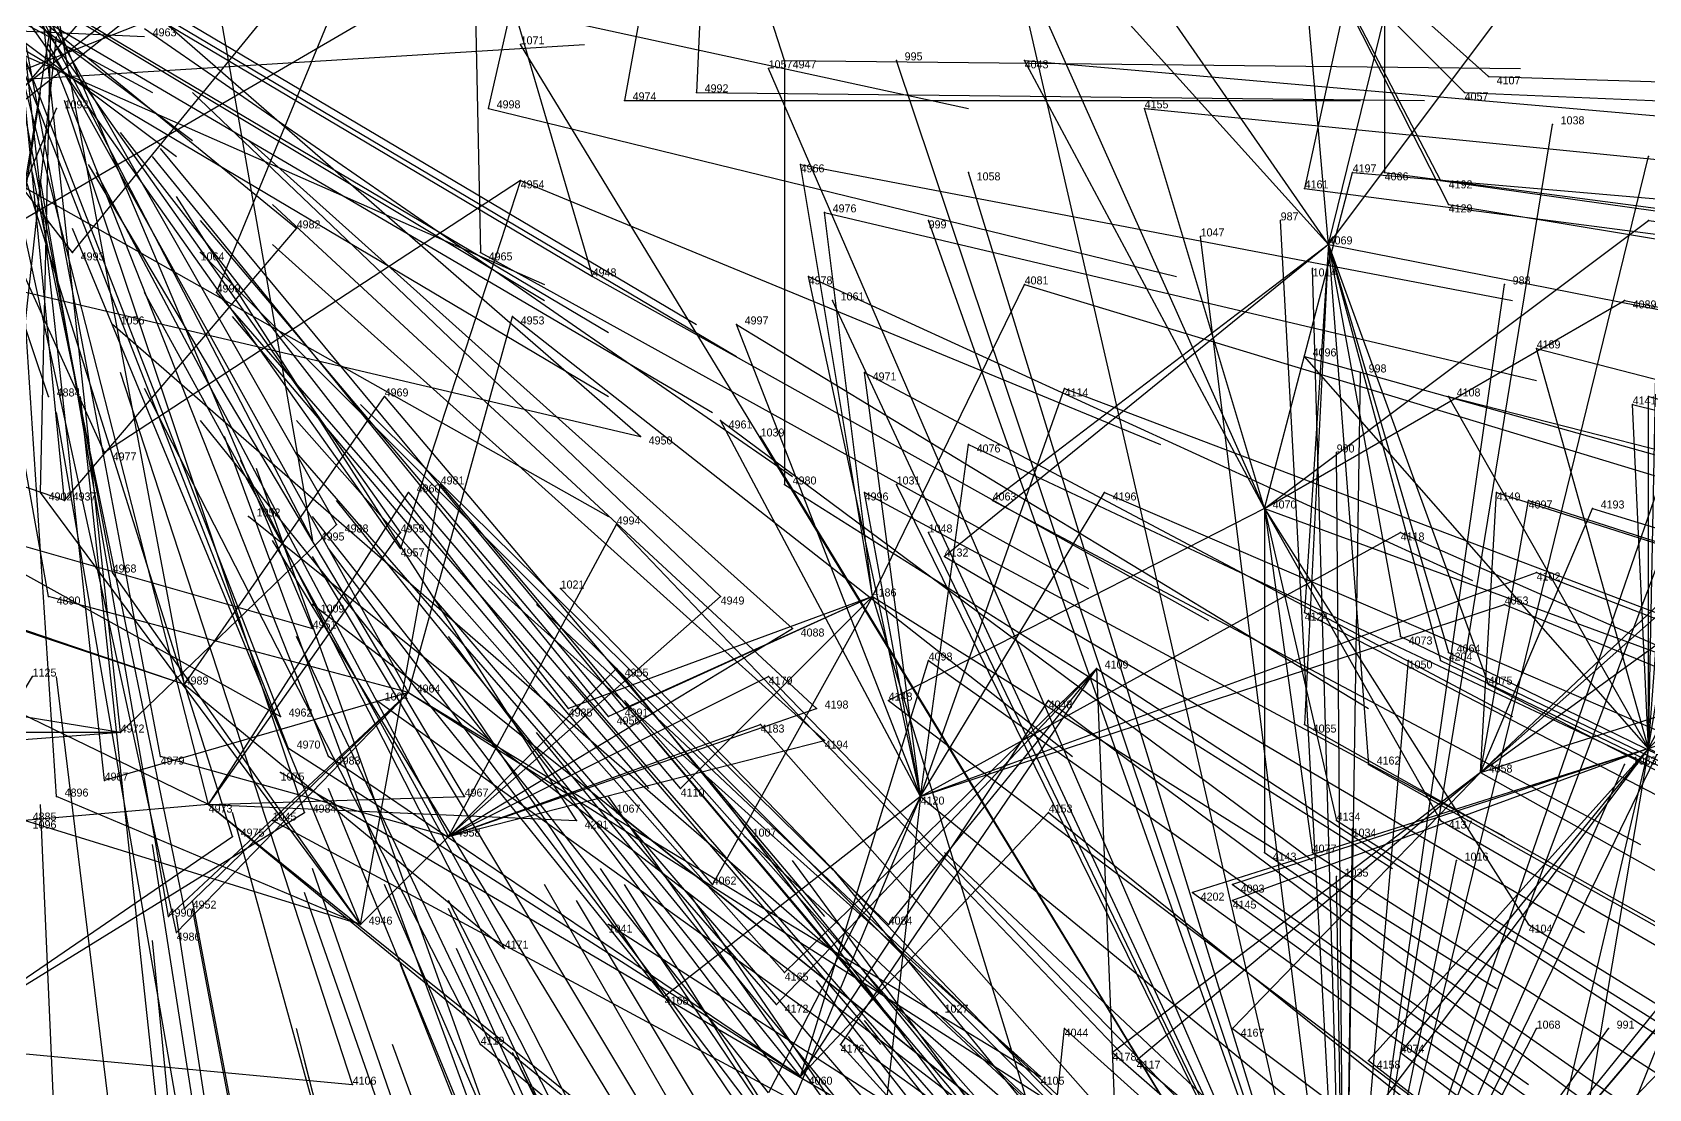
# Model space of a CAD drawing. Extents: x -0.5 to 0.59, y -0.5 to 0.58.
# Drawn here: x 0.001 to 0.203, y -0.1345 to -0.0025 of the extents above; entities that cross this region are included whole.
import ezdxf

# ---------------------------------------------------------------- set-up
doc = ezdxf.new("R2010")
doc.units = 0
for name, color, linetype in [('Facilities', 3, 'CONTINUOUS'), ('Facilities_lines', 3, 'CONTINUOUS'), ('Normals', 1, 'CONTINUOUS'), ('Source_points', 5, 'CONTINUOUS'), ('Text', 3, 'CONTINUOUS')]:
    doc.layers.add(name, color=color, linetype=linetype)

msp = doc.modelspace()

# ---------------------------------------------------------------- linework, layer by layer
at = {"layer": 'Facilities', "color": 3}
for p in [(0.095, -0.006, -0.238), (0.058, -0.012, -0.149), (0.062, -0.021, -0.163), (0.006, -0.03, -0.077), (0.163, -0.029, -0.413), (0.024, -0.035, -0.105), (0.003, -0.048, -0.119), (0.005, -0.061, -0.152), (0.155, -0.062, -0.418), (0.106, -0.073, -0.321), (0.134, -0.082, -0.393), (0.02, -0.084, -0.215), (0.048, -0.085, -0.244), (0.012, -0.09, -0.226), (0.203, -0.092, -0.556), (0.182, -0.095, -0.514), (0.023, -0.099, -0.255), (0.112, -0.098, -0.371), (0.053, -0.103, -0.289), (0.042, -0.114, -0.303), (0.097, -0.133, -0.412)]:
    msp.add_point(p, dxfattribs=at)
at = {"layer": 'Facilities_lines', "color": 3}
for p, q in [((0.087, 0.056, -0.258), (0.075, -0.011, -0.191)), ((0.087, 0.056, -0.258), (0.084, -0.01, -0.212)), ((0.095, -0.006, -0.238), (0.076, 0.052, -0.23)), ((0.058, -0.012, -0.149), (0.07, 0.041, -0.202)), ((0.137, 0.033, -0.351), (0.18, -0.01, -0.45)), ((0.137, 0.033, -0.351), (0.183, -0.008, -0.459)), ((0.153, 0.025, -0.388), (0.178, -0.024, -0.448)), ((0.153, 0.025, -0.388), (0.177, -0.021, -0.446)), ((0.163, -0.029, -0.413), (0.116, 0.023, -0.296)), ((0.17, 0.024, -0.428), (0.16, -0.022, -0.403)), ((0.163, -0.029, -0.413), (0.176, 0.024, -0.443)), ((0.17, 0.024, -0.428), (0.17, -0.02, -0.428)), ((0.006, -0.03, -0.077), (0.046, 0.019, -0.125)), ((0.163, -0.029, -0.413), (0.129, 0.02, -0.326)), ((0.056, 0.018, -0.146), (0.071, -0.033, -0.194)), ((0.056, 0.018, -0.146), (0.057, -0.03, -0.161)), ((0.024, -0.035, -0.105), (0.045, 0.016, -0.12)), ((0.163, -0.029, -0.413), (0.159, 0.016, -0.4)), ((0.163, -0.029, -0.413), (0.193, 0.011, -0.483)), ((0.023, 0.008, -0.061), (0.036, -0.066, -0.188)), ((0.155, -0.062, -0.418), (0.126, 0.003, -0.316)), ((0.165, -0.173, -1.25), (0.125, 0.001, -1.25)), ((0.165, -0.173, -1.25), (0.224, -0.002, -1.25)), ((0.165, -0.173, -1.25), (0.062, -0.004, -1.25)), ((0.095, -0.006, -0.238), (0.095, -0.059, -0.28)), ((0.165, -0.173, -1.25), (0.109, -0.006, -1.25)), ((0.155, -0.062, -0.418), (0.125, -0.006, -0.312)), ((0.165, -0.173, -1.25), (0.093, -0.007, -1.25)), ((-0.087, -0.229, -1.25), (0.004, -0.012, -1.25)), ((0.155, -0.062, -0.418), (0.14, -0.012, -0.35)), ((0.165, -0.173, -1.25), (0.191, -0.014, -1.25)), ((0.165, -0.173, -1.25), (0.203, -0.018, -1.25)), ((0.106, -0.073, -0.321), (0.097, -0.019, -0.246)), ((0.165, -0.173, -1.25), (0.118, -0.02, -1.25)), ((0.155, -0.062, -0.418), (0.166, -0.02, -0.417)), ((0.062, -0.021, -0.163), (0.01, -0.055, -0.141)), ((0.062, -0.021, -0.163), (0.047, -0.067, -0.205)), ((0.106, -0.073, -0.321), (0.1, -0.025, -0.258)), ((0.165, -0.173, -1.25), (0.113, -0.026, -1.25)), ((0.155, -0.062, -0.418), (0.203, -0.026, -0.512)), ((0.165, -0.173, -1.25), (0.157, -0.026, -1.25)), ((0.005, -0.061, -0.152), (0.034, -0.027, -0.108)), ((0.165, -0.173, -1.25), (0.147, -0.028, -1.25)), ((0.165, -0.173, -1.25), (0.022, -0.03, -1.25)), ((0.163, -0.029, -0.413), (0.115, -0.068, -0.333)), ((0.163, -0.029, -0.413), (0.121, -0.061, -0.338)), ((0.163, -0.029, -0.413), (0.16, -0.089, -0.458)), ((0.163, -0.029, -0.413), (0.16, -0.075, -0.441)), ((0.163, -0.029, -0.413), (0.178, -0.08, -0.488)), ((0.163, -0.029, -0.413), (0.172, -0.078, -0.473)), ((0.163, -0.029, -0.413), (0.183, -0.084, -0.502)), ((0.163, -0.029, -0.413), (0.168, -0.094, -0.481)), ((0.163, -0.029, -0.413), (0.177, -0.081, -0.487)), ((0.165, -0.173, -1.25), (0.235, -0.029, -1.25)), ((0.165, -0.173, -1.25), (0.161, -0.032, -1.25)), ((-0.004, -0.034, -0.085), (0.077, -0.053, -0.235)), ((0.112, -0.098, -0.371), (0.098, -0.033, -0.258)), ((0.106, -0.073, -0.321), (0.125, -0.034, -0.323)), ((0.165, -0.173, -1.25), (0.185, -0.034, -1.25)), ((0.165, -0.173, -1.25), (0.101, -0.036, -1.25)), ((0.155, -0.062, -0.418), (0.2, -0.036, -0.509)), ((0.048, -0.085, -0.244), (0.061, -0.038, -0.181)), ((0.165, -0.173, -1.25), (0.011, -0.039, -1.25)), ((0.112, -0.098, -0.371), (0.089, -0.039, -0.244)), ((0.203, -0.092, -0.556), (0.189, -0.042, -0.483)), ((0.203, -0.092, -0.556), (0.204, -0.041, -0.519)), ((0.203, -0.092, -0.556), (0.16, -0.043, -0.415)), ((0.203, -0.092, -0.556), (0.211, -0.043, -0.538)), ((0.112, -0.098, -0.371), (0.105, -0.045, -0.286)), ((0.165, -0.173, -1.25), (0.167, -0.045, -1.25)), ((0.005, -0.061, -0.152), (-0.033, -0.048, -0.147)), ((0.02, -0.084, -0.215), (0.045, -0.048, -0.164)), ((0.112, -0.098, -0.371), (0.13, -0.047, -0.346)), ((0.203, -0.092, -0.556), (0.178, -0.048, -0.461)), ((0.203, -0.092, -0.556), (0.203, -0.048, -0.522)), ((0.203, -0.092, -0.556), (0.201, -0.049, -0.516)), ((0.112, -0.098, -0.371), (0.087, -0.051, -0.253)), ((0.203, -0.092, -0.556), (0.206, -0.052, -0.531)), ((0.165, -0.173, -1.25), (0.092, -0.053, -1.25)), ((0.112, -0.098, -0.371), (0.118, -0.054, -0.326)), ((0.203, -0.092, -0.556), (0.241, -0.053, -0.616)), ((0.165, -0.173, -1.25), (0.164, -0.055, -1.25)), ((0.165, -0.173, -1.25), (0.209, -0.056, -1.25)), ((0.203, -0.092, -0.556), (0.222, -0.055, -0.572)), ((0.042, -0.114, -0.303), (0.002, -0.06, -0.151)), ((0.023, -0.099, -0.255), (0.048, -0.06, -0.192)), ((0.042, -0.114, -0.303), (0.052, -0.059, -0.195)), ((0.112, -0.098, -0.371), (0.105, -0.06, -0.302)), ((0.165, -0.173, -1.25), (0.109, -0.059, -1.25)), ((0.112, -0.098, -0.371), (0.135, -0.06, -0.37)), ((0.182, -0.095, -0.514), (0.219, -0.06, -0.568)), ((0.182, -0.095, -0.514), (0.184, -0.06, -0.483)), ((0.155, -0.062, -0.418), (0.108, -0.086, -0.344)), ((0.155, -0.062, -0.418), (0.161, -0.105, -0.48)), ((0.155, -0.062, -0.418), (0.188, -0.114, -0.549)), ((0.155, -0.062, -0.418), (0.164, -0.101, -0.481)), ((0.155, -0.062, -0.418), (0.177, -0.101, -0.511)), ((0.155, -0.062, -0.418), (0.155, -0.105, -0.47)), ((0.182, -0.095, -0.514), (0.188, -0.061, -0.493)), ((0.182, -0.095, -0.514), (0.196, -0.062, -0.514)), ((-0.013, -0.063, -0.161), (0.036, -0.077, -0.212)), ((-0.013, -0.063, -0.161), (0.032, -0.088, -0.234)), ((0.012, -0.09, -0.226), (0.039, -0.064, -0.188)), ((0.165, -0.173, -1.25), (0.028, -0.063, -1.25)), ((0.053, -0.103, -0.289), (0.074, -0.064, -0.244)), ((0.182, -0.095, -0.514), (0.226, -0.063, -0.587)), ((0.023, -0.099, -0.255), (0.047, -0.065, -0.199)), ((0.112, -0.098, -0.371), (0.172, -0.065, -0.459)), ((0.165, -0.173, -1.25), (0.113, -0.065, -1.25)), ((0.165, -0.173, -1.25), (0.252, -0.065, -1.25)), ((0.203, -0.092, -0.556), (0.271, -0.068, -0.7)), ((0.02, -0.084, -0.215), (-0.024, -0.069, -0.182)), ((0.042, -0.114, -0.303), (0.011, -0.07, -0.176)), ((0.112, -0.098, -0.371), (0.189, -0.07, -0.503)), ((0.182, -0.095, -0.514), (0.261, -0.07, -0.675)), ((0.02, -0.084, -0.215), (-0.019, -0.071, -0.183)), ((0.165, -0.173, -1.25), (0.067, -0.072, -1.25)), ((0.182, -0.095, -0.514), (0.209, -0.071, -0.552)), ((0.048, -0.085, -0.244), (0.003, -0.073, -0.183)), ((0.165, -0.173, -1.25), (0.036, -0.074, -1.25)), ((0.053, -0.103, -0.289), (0.087, -0.073, -0.284)), ((0.106, -0.073, -0.321), (0.068, -0.087, -0.277)), ((0.106, -0.073, -0.321), (0.073, -0.088, -0.287)), ((0.106, -0.073, -0.321), (0.075, -0.087, -0.287)), ((0.106, -0.073, -0.321), (0.082, -0.097, -0.317)), ((0.106, -0.073, -0.321), (0.086, -0.109, -0.346)), ((0.106, -0.073, -0.321), (0.128, -0.145, -0.484)), ((0.112, -0.098, -0.371), (0.185, -0.074, -0.497)), ((0.053, -0.103, -0.289), (0.096, -0.077, -0.308)), ((0.012, -0.09, -0.226), (-0.037, -0.082, -0.225)), ((0.042, -0.114, -0.303), (0.074, -0.082, -0.278)), ((0.134, -0.082, -0.393), (0.094, -0.124, -0.39)), ((0.134, -0.082, -0.393), (0.095, -0.12, -0.383)), ((0.097, -0.133, -0.412), (0.113, -0.081, -0.347)), ((0.134, -0.082, -0.393), (0.102, -0.129, -0.411)), ((0.134, -0.082, -0.393), (0.108, -0.114, -0.392)), ((0.134, -0.082, -0.393), (0.137, -0.156, -0.518)), ((0.165, -0.173, -1.25), (0.173, -0.081, -1.25)), ((-0.087, -0.229, -1.25), (0.001, -0.083, -1.25)), ((0.023, -0.099, -0.255), (-0.01, -0.083, -0.209)), ((0.02, -0.084, -0.215), (0.06, -0.117, -0.328)), ((0.053, -0.103, -0.289), (0.093, -0.083, -0.312)), ((0.048, -0.085, -0.244), (0.01, -0.096, -0.24)), ((0.048, -0.085, -0.244), (0.018, -0.113, -0.285)), ((0.048, -0.085, -0.244), (0.019, -0.115, -0.292)), ((0.048, -0.085, -0.244), (0.02, -0.112, -0.284)), ((0.165, -0.173, -1.25), (0.044, -0.086, -1.25)), ((0.048, -0.085, -0.244), (0.128, -0.136, -0.466)), ((0.048, -0.085, -0.244), (0.127, -0.133, -0.46)), ((0.097, -0.133, -0.412), (0.128, -0.086, -0.385)), ((0.053, -0.103, -0.289), (0.099, -0.087, -0.329)), ((0.165, -0.173, -1.25), (0.237, -0.088, -1.25)), ((0.012, -0.09, -0.226), (-0.032, -0.09, -0.238)), ((0.012, -0.09, -0.226), (-0.028, -0.093, -0.244)), ((0.053, -0.103, -0.289), (0.092, -0.089, -0.32)), ((0.097, -0.133, -0.412), (0.033, -0.092, -0.244)), ((0.053, -0.103, -0.289), (0.1, -0.091, -0.338)), ((0.203, -0.092, -0.556), (0.146, -0.11, -0.458)), ((0.203, -0.092, -0.556), (0.151, -0.109, -0.467)), ((0.203, -0.092, -0.556), (0.151, -0.111, -0.469)), ((0.203, -0.092, -0.556), (0.168, -0.131, -0.533)), ((0.203, -0.092, -0.556), (0.169, -0.137, -0.543)), ((0.203, -0.092, -0.556), (0.172, -0.13, -0.538)), ((0.203, -0.092, -0.556), (0.19, -0.147, -0.602)), ((0.203, -0.092, -0.556), (0.192, -0.157, -0.62)), ((0.053, -0.103, -0.289), (0.017, -0.093, -0.237)), ((0.097, -0.133, -0.412), (0.038, -0.093, -0.253)), ((0.165, -0.173, -1.25), (0.2, -0.094, -1.25)), ((0.165, -0.173, -1.25), (0.032, -0.095, -1.25)), ((0.182, -0.095, -0.514), (0.136, -0.13, -0.471)), ((0.182, -0.095, -0.514), (0.139, -0.131, -0.478)), ((0.182, -0.095, -0.514), (0.151, -0.127, -0.494)), ((0.165, -0.173, -1.25), (0.231, -0.095, -1.25)), ((0.023, -0.099, -0.255), (-0.012, -0.102, -0.257)), ((0.042, -0.114, -0.303), (0.004, -0.098, -0.245)), ((0.023, -0.099, -0.255), (0.055, -0.098, -0.28)), ((0.023, -0.099, -0.255), (0.084, -0.148, -0.426)), ((0.023, -0.099, -0.255), (0.069, -0.101, -0.306)), ((0.023, -0.099, -0.255), (0.079, -0.145, -0.414)), ((0.112, -0.098, -0.371), (0.08, -0.123, -0.367)), ((0.112, -0.098, -0.371), (0.093, -0.135, -0.41)), ((0.112, -0.098, -0.371), (0.094, -0.141, -0.424)), ((0.112, -0.098, -0.371), (0.105, -0.16, -0.479)), ((-0.012, -0.129, -0.324), (0.035, -0.1, -0.264)), ((0.042, -0.114, -0.303), (0, -0.101, -0.252)), ((0.165, -0.173, -1.25), (0.031, -0.101, -1.25)), ((0.165, -0.173, -1.25), (0.074, -0.1, -1.25)), ((0.097, -0.133, -0.412), (0.128, -0.1, -0.405)), ((-0.012, -0.129, -0.324), (0.026, -0.103, -0.266)), ((0.165, -0.173, -1.25), (0.09, -0.103, -1.25)), ((0.165, -0.173, -1.25), (0.166, -0.102, -1.25)), ((0.165, -0.173, -1.25), (0.179, -0.106, -1.25)), ((0.165, -0.173, -1.25), (0.164, -0.108, -1.25)), ((0.165, -0.173, -1.25), (0.226, -0.11, -1.25)), ((0.184, -0.179, -0.642), (0.211, -0.112, -0.597)), ((0.165, -0.173, -1.25), (0.073, -0.114, -1.25)), ((0.165, -0.173, -1.25), (0.114, -0.125, -1.25)), ((0.124, -0.184, -0.555), (0.13, -0.127, -0.454)), ((0.165, -0.173, -1.25), (0.198, -0.127, -1.25)), ((0.165, -0.173, -1.25), (0.189, -0.127, -1.25)), ((-0.012, -0.129, -0.324), (0.041, -0.134, -0.349)), ((0.124, -0.184, -0.555), (0.057, -0.129, -0.352))]:
    msp.add_line(p, q, dxfattribs=at)
at = {"layer": 'Normals', "color": 1}
for p, q in [((0.006, -0.03, -0.077), (-0.05, 0.042, -0.118)), ((-0.051, 0.038, -0.16), (0.021, -0.016, -0.204)), ((-0.053, 0.036, -0.161), (0.019, -0.018, -0.204)), ((-0.062, 0.032, -0.174), (0.016, -0.01, -0.22)), ((0.002, -0.06, -0.151), (0.004, 0.031, -0.192)), ((0.003, -0.048, -0.119), (-0.023, 0.029, -0.178)), ((0.005, -0.061, -0.152), (-0.004, 0.03, -0.193)), ((0.034, -0.027, -0.108), (-0.031, 0.026, -0.163)), ((0.01, -0.055, -0.141), (-0.025, 0.022, -0.193)), ((-0.033, -0.048, -0.147), (0.025, 0.02, -0.191)), ((0.011, -0.07, -0.176), (-0.006, 0.019, -0.219)), ((-0.015, 0.018, -0.059), (0.071, -0.033, -0.072)), ((-0.038, -0.039, -0.136), (0.032, 0.016, -0.18)), ((-0.037, -0.04, -0.136), (0.033, 0.015, -0.181)), ((-0.03, -0.019, -0.089), (0.056, 0.015, -0.127)), ((-0.02, 0.015, -0.063), (0.065, -0.036, -0.076)), ((0.003, -0.073, -0.183), (-0.013, 0.016, -0.224)), ((-0.009, -0.031, -0.08), (0.07, 0.015, -0.121)), ((0.039, -0.064, -0.188), (-0.006, 0.015, -0.229)), ((0.036, -0.066, -0.188), (-0.006, 0.015, -0.23)), ((-0.013, 0.011, -0.043), (0.073, -0.04, -0.045)), ((-0.002, 0.012, -0.03), (0.084, -0.039, -0.032)), ((-0.01, -0.083, -0.209), (0.005, 0.009, -0.245)), ((0.047, -0.065, -0.199), (-0.006, 0.01, -0.24)), ((0.047, -0.067, -0.205), (-0.006, 0.008, -0.246)), ((0.036, -0.077, -0.212), (0, 0.008, -0.252)), ((0.003, 0.008, -0.022), (0.089, -0.043, -0.024)), ((0.077, -0.053, -0.235), (0.008, 0.007, -0.275)), ((-0.026, 0.006, -0.067), (0.065, -0.034, -0.074)), ((0.02, -0.084, -0.215), (0.003, 0.006, -0.255)), ((0.035, 0.006, -0.088), (0.118, -0.012, -0.035)), ((-0.013, 0.003, -0.034), (0.073, -0.048, -0.036)), ((-0.075, 0.001, -0.188), (0.015, -0.003, -0.232)), ((-0.001, 0.001, -0.002), (0.086, -0.05, -0.004)), ((0.012, -0.09, -0.226), (0.002, 0.002, -0.265)), ((0.015, -0.002, -0.038), (0.096, -0.058, -0.018)), ((-0.027, -0.01, -0.072), (0.07, -0.004, -0.095)), ((-0.006, -0.094, -0.236), (0.004, -0.003, -0.276)), ((0.032, -0.088, -0.234), (-0.001, -0.003, -0.274)), ((0.017, -0.093, -0.237), (0, -0.003, -0.276)), ((0.01, -0.096, -0.24), (0, -0.004, -0.279)), ((0.048, -0.085, -0.244), (0.003, -0.004, -0.282)), ((0.062, -0.004, -1.25), (0.062, -0.004, -1.15)), ((0.004, -0.098, -0.245), (-0.002, -0.006, -0.283)), ((0.033, -0.092, -0.244), (-0.001, -0.005, -0.281)), ((0.095, -0.006, -0.238), (0.187, -0.007, -0.198)), ((0.109, -0.006, -1.25), (0.109, -0.006, -1.15)), ((0.125, -0.006, -0.312), (0.216, -0.014, -0.271)), ((0.038, -0.093, -0.253), (0.004, -0.007, -0.29)), ((0.093, -0.007, -1.25), (0.093, -0.007, -1.15)), ((0.183, -0.008, -0.459), (0.276, -0.011, -0.422)), ((-0.012, -0.102, -0.257), (0.002, -0.01, -0.294)), ((0.023, -0.099, -0.255), (0, -0.009, -0.292)), ((0.087, -0.073, -0.284), (0.021, -0.01, -0.326)), ((0.084, -0.01, -0.212), (0.175, -0.011, -0.17)), ((0.18, -0.01, -0.45), (0.273, -0.014, -0.414)), ((0.004, -0.012, -1.25), (0.004, -0.012, -1.15)), ((0.035, -0.1, -0.264), (0.005, -0.011, -0.3)), ((0.058, -0.012, -0.149), (0.144, -0.033, -0.101)), ((0.075, -0.011, -0.191), (0.167, -0.011, -0.151)), ((0.14, -0.012, -0.35), (0.23, -0.021, -0.309)), ((-0.014, -0.014, -0.05), (0.073, -0.063, -0.044)), ((0.026, -0.103, -0.266), (-0.002, -0.014, -0.302)), ((0.191, -0.014, -1.25), (0.191, -0.014, -1.15)), ((0.068, -0.087, -0.277), (0.012, -0.015, -0.318)), ((0.096, -0.077, -0.308), (0.028, -0.016, -0.349)), ((0.073, -0.088, -0.287), (0.016, -0.018, -0.33)), ((0.075, -0.087, -0.287), (0.017, -0.017, -0.33)), ((0.203, -0.018, -1.25), (0.203, -0.018, -1.15)), ((0.02, -0.112, -0.284), (0.001, -0.02, -0.318)), ((0.055, -0.098, -0.28), (0.008, -0.019, -0.32)), ((0.053, -0.103, -0.289), (0.009, -0.02, -0.325)), ((0.097, -0.019, -0.246), (0.186, -0.036, -0.205)), ((0.118, -0.02, -1.25), (0.118, -0.02, -1.15)), ((0.166, -0.02, -0.417), (0.258, -0.028, -0.379)), ((0.17, -0.02, -0.428), (0.261, -0.032, -0.389)), ((0.018, -0.113, -0.285), (0.002, -0.021, -0.321)), ((0.062, -0.021, -0.163), (0.142, -0.054, -0.114)), ((0.16, -0.022, -0.403), (0.252, -0.034, -0.365)), ((0.177, -0.021, -0.446), (0.269, -0.034, -0.408)), ((0.019, -0.115, -0.292), (-0.001, -0.023, -0.324)), ((0.069, -0.101, -0.306), (0.019, -0.023, -0.343)), ((0.099, -0.087, -0.329), (0.031, -0.024, -0.367)), ((0.178, -0.024, -0.448), (0.268, -0.039, -0.409)), ((0.082, -0.097, -0.317), (0.022, -0.026, -0.355)), ((0.1, -0.025, -0.258), (0.189, -0.046, -0.217)), ((0.113, -0.026, -1.25), (0.113, -0.026, -1.15)), ((0.157, -0.026, -1.25), (0.157, -0.026, -1.15)), ((0.203, -0.026, -0.512), (0.295, -0.038, -0.474)), ((0.042, -0.114, -0.303), (0.006, -0.027, -0.337)), ((0.147, -0.028, -1.25), (0.147, -0.028, -1.15)), ((0.022, -0.03, -1.25), (0.022, -0.03, -1.15)), ((0.1, -0.091, -0.338), (0.031, -0.029, -0.375)), ((0.057, -0.03, -0.161), (0.133, -0.072, -0.112)), ((0.163, -0.029, -0.413), (0.254, -0.047, -0.376)), ((0.161, -0.032, -1.25), (0.161, -0.032, -1.15)), ((0.071, -0.033, -0.194), (0.148, -0.076, -0.148)), ((0.098, -0.033, -0.258), (0.181, -0.071, -0.217)), ((0.125, -0.034, -0.323), (0.214, -0.061, -0.287)), ((0.185, -0.034, -1.25), (0.185, -0.034, -1.15)), ((0.06, -0.117, -0.328), (0.015, -0.035, -0.365)), ((0.024, -0.035, -0.105), (0.078, -0.097, -0.049)), ((0.101, -0.036, -1.25), (0.101, -0.036, -1.15)), ((0.2, -0.036, -0.509), (0.291, -0.054, -0.471)), ((0.086, -0.109, -0.346), (0.026, -0.038, -0.384)), ((0.061, -0.038, -0.181), (0.131, -0.093, -0.135)), ((0.011, -0.039, -1.25), (0.011, -0.039, -1.15)), ((0.089, -0.039, -0.244), (0.168, -0.087, -0.206)), ((0.189, -0.042, -0.483), (0.278, -0.065, -0.445)), ((0.16, -0.043, -0.415), (0.249, -0.068, -0.376)), ((0.041, -0.134, -0.349), (0.012, -0.045, -0.387)), ((0.105, -0.045, -0.286), (0.186, -0.088, -0.246)), ((0.167, -0.045, -1.25), (0.167, -0.045, -1.15)), ((0.017, -0.141, -0.354), (0.007, -0.048, -0.39)), ((0.057, -0.129, -0.352), (0.015, -0.047, -0.391)), ((0.045, -0.048, -0.164), (0.1, -0.113, -0.111)), ((0.13, -0.047, -0.346), (0.217, -0.08, -0.308)), ((0.178, -0.048, -0.461), (0.268, -0.071, -0.423)), ((0.203, -0.048, -0.522), (0.292, -0.072, -0.484)), ((0.02, -0.142, -0.358), (0.004, -0.05, -0.394)), ((0.108, -0.114, -0.392), (0.042, -0.049, -0.43)), ((0.201, -0.049, -0.516), (0.29, -0.071, -0.478)), ((0.08, -0.123, -0.367), (0.022, -0.051, -0.406)), ((0.095, -0.12, -0.383), (0.034, -0.051, -0.422)), ((0.087, -0.051, -0.253), (0.161, -0.106, -0.213)), ((0.057, -0.14, -0.378), (0.025, -0.053, -0.416)), ((0.092, -0.053, -1.25), (0.092, -0.053, -1.15)), ((0.118, -0.054, -0.326), (0.203, -0.094, -0.289)), ((0.069, -0.138, -0.385), (0.027, -0.056, -0.425)), ((0.094, -0.124, -0.39), (0.034, -0.055, -0.429)), ((0.164, -0.055, -1.25), (0.164, -0.055, -1.15)), ((0.06, -0.144, -0.39), (0.029, -0.057, -0.429)), ((0.048, -0.06, -0.192), (0.107, -0.129, -0.149)), ((0.052, -0.059, -0.195), (0.11, -0.128, -0.153)), ((0.095, -0.059, -0.28), (0.171, -0.107, -0.236)), ((0.105, -0.06, -0.302), (0.185, -0.103, -0.261)), ((0.109, -0.059, -1.25), (0.109, -0.059, -1.15)), ((0.135, -0.06, -0.37), (0.221, -0.097, -0.334)), ((0.184, -0.06, -0.483), (0.272, -0.088, -0.445)), ((0.097, -0.133, -0.412), (0.039, -0.061, -0.45)), ((0.121, -0.061, -0.338), (0.202, -0.104, -0.3)), ((0.155, -0.062, -0.418), (0.242, -0.094, -0.379)), ((0.188, -0.061, -0.493), (0.275, -0.089, -0.455)), ((0.196, -0.062, -0.514), (0.284, -0.089, -0.475)), ((0.028, -0.063, -1.25), (0.028, -0.063, -1.15)), ((0.093, -0.135, -0.41), (0.036, -0.063, -0.449)), ((0.074, -0.064, -0.244), (0.137, -0.13, -0.203)), ((0.079, -0.145, -0.414), (0.031, -0.066, -0.451)), ((0.113, -0.065, -1.25), (0.113, -0.065, -1.15)), ((0.172, -0.065, -0.459), (0.256, -0.102, -0.419)), ((0.084, -0.148, -0.426), (0.036, -0.068, -0.462)), ((0.094, -0.141, -0.424), (0.038, -0.067, -0.461)), ((0.115, -0.068, -0.333), (0.195, -0.115, -0.295)), ((0.189, -0.07, -0.503), (0.274, -0.103, -0.463)), ((0.127, -0.133, -0.46), (0.058, -0.071, -0.497)), ((0.067, -0.072, -1.25), (0.067, -0.072, -1.15)), ((0.036, -0.074, -1.25), (0.036, -0.074, -1.15)), ((0.112, -0.144, -0.456), (0.051, -0.073, -0.492)), ((0.132, -0.138, -0.476), (0.064, -0.074, -0.513)), ((0.106, -0.073, -0.321), (0.184, -0.122, -0.284)), ((0.185, -0.074, -0.497), (0.27, -0.109, -0.458)), ((0.16, -0.075, -0.441), (0.241, -0.117, -0.4)), ((0.074, -0.162, -0.446), (0.034, -0.078, -0.482)), ((0.109, -0.152, -0.469), (0.053, -0.078, -0.505)), ((0.172, -0.078, -0.473), (0.255, -0.118, -0.434)), ((0.178, -0.08, -0.488), (0.26, -0.12, -0.448)), ((0.074, -0.082, -0.278), (0.132, -0.153, -0.236)), ((0.113, -0.081, -0.347), (0.188, -0.134, -0.309)), ((0.134, -0.082, -0.393), (0.212, -0.133, -0.357)), ((0.173, -0.081, -1.25), (0.173, -0.081, -1.15)), ((0.177, -0.081, -0.487), (0.26, -0.121, -0.447)), ((0.001, -0.083, -1.25), (0.001, -0.083, -1.15)), ((0.015, -0.173, -0.435), (0.004, -0.083, -0.475)), ((0.105, -0.16, -0.479), (0.053, -0.083, -0.516)), ((0.129, -0.153, -0.5), (0.068, -0.083, -0.537)), ((0.093, -0.083, -0.312), (0.157, -0.149, -0.272)), ((0.183, -0.084, -0.502), (0.265, -0.126, -0.464)), ((0.044, -0.086, -1.25), (0.044, -0.086, -1.15)), ((0.137, -0.156, -0.518), (0.075, -0.086, -0.555)), ((0.108, -0.086, -0.344), (0.182, -0.142, -0.307)), ((0.128, -0.086, -0.385), (0.203, -0.142, -0.35)), ((0.123, -0.162, -0.508), (0.064, -0.09, -0.545)), ((0.092, -0.089, -0.32), (0.153, -0.158, -0.281)), ((0.16, -0.089, -0.458), (0.24, -0.134, -0.418)), ((0.139, -0.162, -0.533), (0.079, -0.091, -0.571)), ((0.203, -0.092, -0.556), (0.287, -0.132, -0.519)), ((0.168, -0.094, -0.481), (0.248, -0.139, -0.443)), ((0.2, -0.094, -1.25), (0.2, -0.094, -1.15)), ((0.032, -0.095, -1.25), (0.032, -0.095, -1.15)), ((0.182, -0.095, -0.514), (0.264, -0.141, -0.479)), ((0.006, -0.191, -0.479), (0.002, -0.099, -0.517)), ((0.073, -0.182, -0.491), (0.038, -0.097, -0.53)), ((0.127, -0.174, -0.538), (0.073, -0.098, -0.575)), ((0.144, -0.173, -0.563), (0.088, -0.099, -0.6)), ((0.112, -0.098, -0.371), (0.184, -0.157, -0.337)), ((0.05, -0.187, -0.484), (0.026, -0.1, -0.527)), ((0.031, -0.101, -1.25), (0.031, -0.101, -1.15)), ((0.074, -0.1, -1.25), (0.074, -0.1, -1.15)), ((0.128, -0.1, -0.405), (0.199, -0.157, -0.366)), ((0.164, -0.101, -0.481), (0.242, -0.15, -0.443)), ((0.177, -0.101, -0.511), (0.258, -0.148, -0.475)), ((0.09, -0.103, -1.25), (0.09, -0.103, -1.15)), ((0.166, -0.102, -1.25), (0.166, -0.102, -1.15)), ((0.03, -0.194, -0.49), (0.016, -0.104, -0.531)), ((0.182, -0.168, -0.62), (0.115, -0.105, -0.659)), ((0.155, -0.105, -0.47), (0.231, -0.158, -0.431)), ((0.161, -0.105, -0.48), (0.239, -0.155, -0.443)), ((0.066, -0.194, -0.511), (0.036, -0.107, -0.552)), ((0.124, -0.184, -0.555), (0.072, -0.107, -0.592)), ((0.151, -0.181, -0.59), (0.096, -0.106, -0.627)), ((0.16, -0.179, -0.6), (0.101, -0.107, -0.637)), ((0.179, -0.106, -1.25), (0.179, -0.106, -1.15)), ((0.081, -0.192, -0.522), (0.045, -0.109, -0.563)), ((0.111, -0.189, -0.547), (0.065, -0.109, -0.586)), ((0.125, -0.188, -0.563), (0.075, -0.109, -0.6)), ((0.151, -0.109, -0.467), (0.226, -0.163, -0.428)), ((0.164, -0.108, -1.25), (0.164, -0.108, -1.15)), ((0.038, -0.201, -0.51), (0.021, -0.111, -0.551)), ((0.065, -0.196, -0.518), (0.035, -0.11, -0.558)), ((0.095, -0.193, -0.538), (0.053, -0.111, -0.578)), ((0.117, -0.191, -0.559), (0.069, -0.111, -0.597)), ((0.135, -0.186, -0.576), (0.083, -0.11, -0.613)), ((0.146, -0.11, -0.458), (0.221, -0.164, -0.419)), ((0.151, -0.111, -0.469), (0.226, -0.165, -0.431)), ((0.033, -0.204, -0.516), (0.019, -0.113, -0.556)), ((0.038, -0.202, -0.513), (0.021, -0.112, -0.553)), ((0.092, -0.195, -0.539), (0.053, -0.112, -0.579)), ((0.073, -0.114, -1.25), (0.073, -0.114, -1.15)), ((0.188, -0.114, -0.549), (0.267, -0.163, -0.513)), ((0.025, -0.208, -0.523), (0.016, -0.116, -0.561)), ((0.092, -0.201, -0.552), (0.054, -0.117, -0.591)), ((0.081, -0.205, -0.55), (0.047, -0.119, -0.589)), ((0.156, -0.194, -0.623), (0.099, -0.121, -0.66)), ((0.114, -0.125, -1.25), (0.114, -0.125, -1.15)), ((0.057, -0.217, -0.561), (0.034, -0.127, -0.598)), ((0.163, -0.199, -0.642), (0.105, -0.126, -0.679)), ((0.13, -0.127, -0.454), (0.199, -0.189, -0.418)), ((0.151, -0.127, -0.494), (0.226, -0.183, -0.457)), ((0.189, -0.127, -1.25), (0.189, -0.127, -1.15)), ((0.198, -0.127, -1.25), (0.198, -0.127, -1.15)), ((0.078, -0.217, -0.576), (0.046, -0.129, -0.613)), ((0.102, -0.129, -0.411), (0.164, -0.197, -0.372)), ((0.159, -0.202, -0.643), (0.103, -0.128, -0.68)), ((0.058, -0.221, -0.571), (0.035, -0.131, -0.608)), ((0.104, -0.213, -0.593), (0.061, -0.13, -0.628)), ((0.136, -0.13, -0.471), (0.206, -0.191, -0.432)), ((0.139, -0.131, -0.478), (0.21, -0.191, -0.439)), ((0.168, -0.131, -0.533), (0.243, -0.189, -0.499)), ((0.172, -0.13, -0.538), (0.246, -0.186, -0.503)), ((0.104, -0.215, -0.597), (0.062, -0.132, -0.633))]:
    msp.add_line(p, q, dxfattribs=at)
at = {"layer": 'Source_points', "color": 5}
for p in [(0.062, -0.004, -1.25), (0.109, -0.006, -1.25), (0.125, -0.006, -0.312), (0.093, -0.007, -1.25), (0.183, -0.008, -0.459), (0.084, -0.01, -0.212), (0.18, -0.01, -0.45), (0.004, -0.012, -1.25), (0.075, -0.011, -0.191), (0.14, -0.012, -0.35), (0.191, -0.014, -1.25), (0.203, -0.018, -1.25), (0.097, -0.019, -0.246), (0.118, -0.02, -1.25), (0.166, -0.02, -0.417), (0.17, -0.02, -0.428), (0.16, -0.022, -0.403), (0.177, -0.021, -0.446), (0.178, -0.024, -0.448), (0.1, -0.025, -0.258), (0.113, -0.026, -1.25), (0.157, -0.026, -1.25), (0.203, -0.026, -0.512), (0.034, -0.027, -0.108), (0.147, -0.028, -1.25), (0.022, -0.03, -1.25), (0.057, -0.03, -0.161), (0.161, -0.032, -1.25), (0.071, -0.033, -0.194), (0.098, -0.033, -0.258), (0.125, -0.034, -0.323), (0.185, -0.034, -1.25), (0.101, -0.036, -1.25), (0.2, -0.036, -0.509), (0.061, -0.038, -0.181), (0.011, -0.039, -1.25), (0.089, -0.039, -0.244), (0.189, -0.042, -0.483), (0.16, -0.043, -0.415), (0.105, -0.045, -0.286), (0.167, -0.045, -1.25), (0.045, -0.048, -0.164), (0.13, -0.047, -0.346), (0.178, -0.048, -0.461), (0.203, -0.048, -0.522), (0.201, -0.049, -0.516), (0.087, -0.051, -0.253), (0.077, -0.053, -0.235), (0.092, -0.053, -1.25), (0.118, -0.054, -0.326), (0.01, -0.055, -0.141), (0.164, -0.055, -1.25), (0.002, -0.06, -0.151), (0.048, -0.06, -0.192), (0.052, -0.059, -0.195), (0.095, -0.059, -0.28), (0.105, -0.06, -0.302), (0.109, -0.059, -1.25), (0.135, -0.06, -0.37), (0.184, -0.06, -0.483), (0.121, -0.061, -0.338), (0.188, -0.061, -0.493), (0.196, -0.062, -0.514), (0.028, -0.063, -1.25), (0.039, -0.064, -0.188), (0.074, -0.064, -0.244), (0.036, -0.066, -0.188), (0.047, -0.065, -0.199), (0.113, -0.065, -1.25), (0.172, -0.065, -0.459), (0.047, -0.067, -0.205), (0.115, -0.068, -0.333), (0.011, -0.07, -0.176), (0.189, -0.07, -0.503), (0.067, -0.072, -1.25), (0.003, -0.073, -0.183), (0.036, -0.074, -1.25), (0.087, -0.073, -0.284), (0.185, -0.074, -0.497), (0.16, -0.075, -0.441), (0.036, -0.077, -0.212), (0.096, -0.077, -0.308), (0.172, -0.078, -0.473), (0.178, -0.08, -0.488), (0.074, -0.082, -0.278), (0.113, -0.081, -0.347), (0.173, -0.081, -1.25), (0.177, -0.081, -0.487), (0.001, -0.083, -1.25), (0.093, -0.083, -0.312), (0.183, -0.084, -0.502), (0.044, -0.086, -1.25), (0.108, -0.086, -0.344), (0.128, -0.086, -0.385), (0.032, -0.088, -0.234), (0.068, -0.087, -0.277), (0.073, -0.088, -0.287), (0.075, -0.087, -0.287), (0.099, -0.087, -0.329), (0.092, -0.089, -0.32), (0.16, -0.089, -0.458), (0.033, -0.092, -0.244), (0.1, -0.091, -0.338), (0.017, -0.093, -0.237), (0.038, -0.093, -0.253), (0.168, -0.094, -0.481), (0.2, -0.094, -1.25), (0.01, -0.096, -0.24), (0.032, -0.095, -1.25), (0.004, -0.098, -0.245), (0.055, -0.098, -0.28), (0.082, -0.097, -0.317), (0.031, -0.101, -1.25), (0.035, -0.1, -0.264), (0.069, -0.101, -0.306), (0.074, -0.1, -1.25), (0.128, -0.1, -0.405), (0.164, -0.101, -0.481), (0.177, -0.101, -0.511), (0.026, -0.103, -0.266), (0.09, -0.103, -1.25), (0.166, -0.102, -1.25), (0.155, -0.105, -0.47), (0.161, -0.105, -0.48), (0.179, -0.106, -1.25), (0.086, -0.109, -0.346), (0.151, -0.109, -0.467), (0.164, -0.108, -1.25), (0.146, -0.11, -0.458), (0.151, -0.111, -0.469), (0.018, -0.113, -0.285), (0.02, -0.112, -0.284), (0.019, -0.115, -0.292), (0.073, -0.114, -1.25), (0.108, -0.114, -0.392), (0.188, -0.114, -0.549), (0.06, -0.117, -0.328), (0.095, -0.12, -0.383), (0.08, -0.123, -0.367), (0.094, -0.124, -0.39), (0.114, -0.125, -1.25), (0.13, -0.127, -0.454), (0.151, -0.127, -0.494), (0.189, -0.127, -1.25), (0.198, -0.127, -1.25), (0.057, -0.129, -0.352), (0.102, -0.129, -0.411), (0.136, -0.13, -0.471), (0.139, -0.131, -0.478), (0.168, -0.131, -0.533), (0.172, -0.13, -0.538), (0.127, -0.133, -0.46), (0.041, -0.134, -0.349)]:
    msp.add_point(p, dxfattribs=at)

# ---------------------------------------------------------------- texts
at = {"layer": 'Text', "color": 3}
for s, p in [('4963', (0.016, -0.003, -0.038)), ('1071', (0.062, -0.004, -1.25)), ('1057', (0.093, -0.007, -1.25)), ('4947', (0.096, -0.007, -0.238)), ('995', (0.11, -0.006, -1.25)), ('4043', (0.125, -0.007, -0.312)), ('4107', (0.184, -0.009, -0.459)), ('4974', (0.076, -0.011, -0.191)), ('4992', (0.085, -0.01, -0.212)), ('4057', (0.18, -0.011, -0.45)), ('1092', (0.005, -0.012, -1.25)), ('4998', (0.059, -0.012, -0.149)), ('4155', (0.14, -0.012, -0.35)), ('1038', (0.192, -0.014, -1.25)), ('4966', (0.097, -0.02, -0.246)), ('1058', (0.119, -0.021, -1.25)), ('4197', (0.166, -0.02, -0.417)), ('4066', (0.17, -0.021, -0.428)), ('4954', (0.062, -0.022, -0.163)), ('4161', (0.16, -0.022, -0.403)), ('4192', (0.178, -0.022, -0.446)), ('4976', (0.101, -0.025, -0.258)), ('4129', (0.178, -0.025, -0.448)), ('4982', (0.034, -0.027, -0.108)), ('999', (0.113, -0.027, -1.25)), ('987', (0.157, -0.026, -1.25)), ('1047', (0.147, -0.028, -1.25)), ('4069', (0.163, -0.029, -0.413)), ('4993', (0.007, -0.031, -0.077)), ('1064', (0.022, -0.031, -1.25)), ('4965', (0.058, -0.031, -0.161)), ('4948', (0.071, -0.033, -0.194)), ('1014', (0.161, -0.033, -1.25)), ('4999', (0.024, -0.035, -0.105)), ('4978', (0.098, -0.034, -0.258)), ('4081', (0.125, -0.034, -0.323)), ('988', (0.186, -0.034, -1.25)), ('1061', (0.102, -0.036, -1.25)), ('4089', (0.201, -0.037, -0.509)), ('1056', (0.012, -0.039, -1.25)), ('4953', (0.062, -0.039, -0.181)), ('4997', (0.09, -0.039, -0.244)), ('4096', (0.161, -0.043, -0.415)), ('4189', (0.189, -0.042, -0.483)), ('998', (0.168, -0.045, -1.25)), ('4971', (0.106, -0.046, -0.286)), ('4884', (0.004, -0.048, -0.119)), ('4969', (0.045, -0.048, -0.164)), ('4114', (0.13, -0.048, -0.346)), ('4108', (0.179, -0.048, -0.461)), ('4141', (0.201, -0.049, -0.516)), ('4961', (0.088, -0.052, -0.253)), ('1039', (0.092, -0.053, -1.25)), ('4950', (0.078, -0.054, -0.235)), ('4076', (0.119, -0.055, -0.326)), ('990', (0.164, -0.055, -1.25)), ('4977', (0.011, -0.056, -0.141)), ('4981', (0.052, -0.059, -0.195)), ('4980', (0.096, -0.059, -0.28)), ('1031', (0.109, -0.059, -1.25)), ('4902', (0.003, -0.061, -0.151)), ('4937', (0.006, -0.061, -0.152)), ('4960', (0.049, -0.06, -0.192)), ('4996', (0.105, -0.061, -0.302)), ('4063', (0.121, -0.061, -0.338)), ('4196', (0.136, -0.061, -0.37)), ('4149', (0.184, -0.061, -0.483)), ('1052', (0.029, -0.063, -1.25)), ('4070', (0.156, -0.062, -0.418)), ('4097', (0.188, -0.062, -0.493)), ('4193', (0.197, -0.062, -0.514)), ('4988', (0.04, -0.065, -0.188)), ('4959', (0.047, -0.065, -0.199)), ('4994', (0.074, -0.064, -0.244)), ('1048', (0.113, -0.065, -1.25)), ('4995', (0.037, -0.066, -0.188)), ('4118', (0.172, -0.066, -0.459)), ('4957', (0.047, -0.068, -0.205)), ('4132', (0.115, -0.068, -0.333)), ('4968', (0.011, -0.07, -0.176)), ('4102', (0.189, -0.071, -0.503)), ('1021', (0.067, -0.072, -1.25)), ('4186', (0.106, -0.073, -0.321)), ('4890', (0.004, -0.074, -0.183)), ('1009', (0.037, -0.075, -1.25)), ('4949', (0.087, -0.074, -0.284)), ('4053', (0.185, -0.074, -0.497)), ('4951', (0.036, -0.077, -0.212)), ('4124', (0.16, -0.076, -0.441)), ('4088', (0.097, -0.078, -0.308)), ('4073', (0.173, -0.079, -0.473)), ('4098', (0.113, -0.081, -0.347)), ('4204', (0.178, -0.081, -0.487)), ('4064', (0.179, -0.08, -0.488)), ('1125', (0.001, -0.083, -1.25)), ('4955', (0.075, -0.083, -0.278)), ('4109', (0.135, -0.082, -0.393)), ('1050', (0.173, -0.082, -1.25)), ('4989', (0.02, -0.084, -0.215)), ('4964', (0.049, -0.085, -0.244)), ('4179', (0.093, -0.084, -0.312)), ('4075', (0.183, -0.084, -0.502)), ('1004', (0.045, -0.086, -1.25)), ('4198', (0.1, -0.087, -0.329)), ('4148', (0.108, -0.086, -0.344)), ('4048', (0.128, -0.087, -0.385)), ('4962', (0.033, -0.088, -0.234)), ('4985', (0.068, -0.088, -0.277)), ('4956', (0.074, -0.089, -0.287)), ('4991', (0.075, -0.088, -0.287)), ('4972', (0.012, -0.09, -0.226)), ('4183', (0.092, -0.09, -0.32)), ('4065', (0.161, -0.09, -0.458)), ('4970', (0.034, -0.092, -0.244)), ('4194', (0.1, -0.092, -0.338)), ('4979', (0.017, -0.094, -0.237)), ('4983', (0.039, -0.094, -0.253)), ('4162', (0.169, -0.094, -0.481)), ('4058', (0.183, -0.095, -0.514)), ('1033', (0.201, -0.094, -1.25)), ('4987', (0.01, -0.096, -0.24)), ('1075', (0.032, -0.096, -1.25)), ('4896', (0.005, -0.098, -0.245)), ('4973', (0.023, -0.1, -0.255)), ('4984', (0.036, -0.1, -0.264)), ('4967', (0.055, -0.098, -0.28)), ('1067', (0.074, -0.1, -1.25)), ('4110', (0.082, -0.098, -0.317)), ('4120', (0.112, -0.099, -0.371)), ('4153', (0.128, -0.1, -0.405)), ('4885', (0.001, -0.101, -0.252)), ('1096', (0.001, -0.102, -1.25)), ('1045', (0.031, -0.101, -1.25)), ('4201', (0.07, -0.102, -0.306)), ('4134', (0.164, -0.101, -0.481)), ('4137', (0.178, -0.102, -0.511)), ('4975', (0.027, -0.103, -0.266)), ('4958', (0.054, -0.103, -0.289)), ('1007', (0.091, -0.103, -1.25)), ('1034', (0.166, -0.103, -1.25)), ('4143', (0.156, -0.106, -0.47)), ('4077', (0.161, -0.105, -0.48)), ('1016', (0.18, -0.106, -1.25)), ('1035', (0.165, -0.108, -1.25)), ('4062', (0.086, -0.109, -0.346)), ('4093', (0.152, -0.11, -0.467)), ('4952', (0.021, -0.112, -0.284)), ('4202', (0.147, -0.111, -0.458)), ('4145', (0.151, -0.112, -0.469)), ('4990', (0.018, -0.113, -0.285)), ('4946', (0.043, -0.114, -0.303)), ('4084', (0.108, -0.114, -0.392)), ('4986', (0.019, -0.116, -0.292)), ('1041', (0.073, -0.115, -1.25)), ('4104', (0.188, -0.115, -0.549)), ('4171', (0.06, -0.117, -0.328)), ('4165', (0.095, -0.121, -0.383)), ('4168', (0.08, -0.124, -0.367)), ('4172', (0.095, -0.125, -0.39)), ('1027', (0.115, -0.125, -1.25)), ('4044', (0.13, -0.128, -0.454)), ('4167', (0.152, -0.128, -0.494)), ('1068', (0.189, -0.127, -1.25)), ('991', (0.199, -0.127, -1.25)), ('4119', (0.057, -0.129, -0.352)), ('4176', (0.102, -0.13, -0.411)), ('4074', (0.172, -0.13, -0.538)), ('4178', (0.136, -0.131, -0.471)), ('4117', (0.139, -0.132, -0.478)), ('4158', (0.169, -0.132, -0.533)), ('4106', (0.041, -0.134, -0.349)), ('4060', (0.098, -0.134, -0.412)), ('4105', (0.127, -0.134, -0.46))]:
    msp.add_text(s, height=0.001, dxfattribs=at).set_placement(p)

doc.saveas('drawing.dxf')
